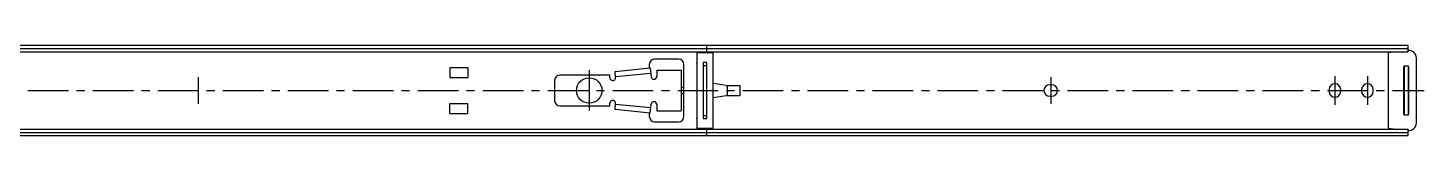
# Model space of a CAD drawing. Extents: x -3 to 1278, y -8 to 45.
# Drawn here: x 732 to 1278, y 10 to 45 of the extents above; entities that cross this region are included whole.
import ezdxf

# ---------------------------------------------------------------- set-up
doc = ezdxf.new("R2010")
doc.units = 0
doc.header["$LTSCALE"] = 0.5
doc.linetypes.add('CENTER', pattern=[50.8, 31.75, -6.35, 6.35, -6.35])
doc.layers.add('MSM_CENTER', color=1, linetype='CENTER')
doc.layers.add('MSM_CONTINUOUS', color=7, linetype='CONTINUOUS')

msp = doc.modelspace()

# ---------------------------------------------------------------- linework, layer by layer
at = {"layer": 'MSM_CENTER'}
for p, q in [((798.4, 32.9), (798.4, 22.4)), ((951.31, 35.65), (951.31, 19.65)), ((1131.7, 32.9), (1131.7, 22.4)), ((1242.8, 33.3), (1242.8, 22)), ((1255.5, 33.3), (1255.5, 22)), ((46.1, 27.65), (1277.65, 27.65))]:
    msp.add_line(p, q, dxfattribs=at)
at = {"layer": 'MSM_CONTINUOUS'}
for p, q in [((1271.4, 45.3), (397.31, 45.3)), ((397.31, 44.1), (1271.4, 44.1)), ((997.31, 42.4), (997.31, 45.3)), ((1271.4, 42.8), (1271.4, 45.3)), ((397.31, 42.8), (1271.4, 42.8)), ((986.31, 39.9), (976.81, 39.9)), ((999.76, 42.4), (993.36, 42.4)), ((993.36, 42.4), (993.36, 12.9)), ((997.31, 38.65), (995.81, 38.65)), ((995.81, 38.65), (995.81, 16.65)), ((997.31, 16.65), (997.31, 38.65)), ((999.76, 12.9), (999.76, 42.4)), ((1266.78, 42.8), (1263.65, 42.4)), ((1263.65, 42.4), (1263.65, 12.9)), ((1274.65, 14.9), (1274.65, 40.4)), ((896.81, 36.7), (903.81, 36.7)), ((896.81, 36.7), (896.81, 32.8)), ((896.81, 32.8), (903.81, 32.8)), ((903.81, 36.7), (903.81, 32.8)), ((959.41, 33.65), (939.81, 33.65)), ((959.41, 32.66), (959.41, 33.65)), ((961.41, 35.15), (975.17, 36.47)), ((961.65, 32.66), (961.41, 35.15)), ((961.6, 33.16), (975.36, 34.48)), ((974.81, 37.9), (974.81, 36.44)), ((975.17, 36.47), (975.5, 33.04)), ((977.71, 35.65), (987.31, 35.65)), ((977.71, 35.65), (977.71, 33.15)), ((987.31, 35.65), (987.31, 19.65)), ((988.31, 17.4), (988.31, 37.9)), ((995.81, 37.4), (997.31, 37.4)), ((1269.65, 36.9), (1269.65, 18.4)), ((1269.9, 36.9), (1269.65, 36.9)), ((1269.9, 37.27), (1269.9, 18.03)), ((1269.9, 37.27), (1271.4, 37.27)), ((1271.4, 37.27), (1271.4, 18.03)), ((1271.65, 36.9), (1271.4, 36.9)), ((1271.65, 18.4), (1271.65, 36.9)), ((937.81, 31.65), (937.81, 23.65)), ((987.31, 28.85), (988.31, 28.85)), ((1004.9, 29.6), (999.76, 30.44)), ((1004.9, 29.6), (1010.25, 29.6)), ((1005.25, 29.6), (1005.25, 25.7)), ((1010.25, 29.6), (1010.25, 25.7)), ((1132.1, 29.9), (1131.3, 29.9)), ((1240.55, 28.05), (1240.55, 27.25)), ((1245.05, 27.25), (1245.05, 28.05)), ((1253.25, 28.05), (1253.25, 27.25)), ((1257.75, 27.25), (1257.75, 28.05)), ((896.81, 22.5), (903.81, 22.5)), ((896.81, 18.6), (896.81, 22.5)), ((903.81, 18.6), (903.81, 22.5)), ((959.41, 21.65), (959.41, 22.64)), ((961.41, 20.15), (961.65, 22.64)), ((975.36, 20.82), (961.6, 22.14)), ((975.17, 18.83), (975.5, 22.26)), ((977.71, 22.15), (977.71, 19.65)), ((987.31, 26.45), (988.31, 26.45)), ((999.76, 24.86), (1004.9, 25.7)), ((1004.9, 25.7), (1010.25, 25.7)), ((1131.3, 25.4), (1132.1, 25.4)), ((896.81, 18.6), (903.81, 18.6)), ((939.81, 21.65), (959.41, 21.65)), ((975.17, 18.83), (961.41, 20.15)), ((974.81, 18.86), (974.81, 17.4)), ((977.71, 19.65), (987.31, 19.65)), ((995.81, 17.9), (997.31, 17.9)), ((995.81, 16.65), (997.31, 16.65)), ((1269.65, 18.4), (1269.9, 18.4)), ((1271.4, 18.03), (1269.9, 18.03)), ((1271.4, 18.4), (1271.65, 18.4)), ((397.31, 12.5), (1271.4, 12.5)), ((397.31, 11.2), (1271.4, 11.2)), ((976.81, 15.4), (986.31, 15.4)), ((993.36, 12.9), (999.76, 12.9)), ((997.31, 10), (997.31, 12.9)), ((1263.65, 12.9), (1266.78, 12.5)), ((1271.4, 10), (1271.4, 12.5)), ((397.31, 10), (1271.4, 10))]:
    msp.add_line(p, q, dxfattribs=at)
msp.add_circle((951.31, 27.65), 5, dxfattribs=at)
for centre, radius, start, end in [((976.81, 37.9), 2, 90, 180), ((986.31, 37.9), 2, 0, 90), ((994.31, 38.4), 1, 161.8051, 198.1949), ((1271.65, 40.4), 3, 0, 94.7802), ((939.81, 31.65), 2, 90, 180), ((976.6, 33.15), 1.11, 185.5, 0), ((960.53, 32.66), 1.12, 179.9964, 0.0135), ((1131.3, 27.65), 2.25, 90, 270), ((1132.1, 27.65), 2.25, 270, 90), ((1242.8, 28.05), 2.25, 0, 180), ((1255.5, 28.05), 2.25, 0, 180), ((939.81, 23.65), 2, 180, 270), ((960.53, 22.64), 1.12, 359.9865, 180.0036), ((976.6, 22.15), 1.11, 0, 174.5), ((1242.8, 27.25), 2.25, 180, 0), ((1255.5, 27.25), 2.25, 180, 0), ((976.81, 17.4), 2, 180, 270), ((986.31, 17.4), 2, 270, 0), ((994.31, 16.9), 1, 161.8051, 198.1949), ((1271.65, 14.9), 3, 265.2198, 0)]:
    msp.add_arc(centre, radius, start, end, dxfattribs=at)

doc.saveas('drawing.dxf')
